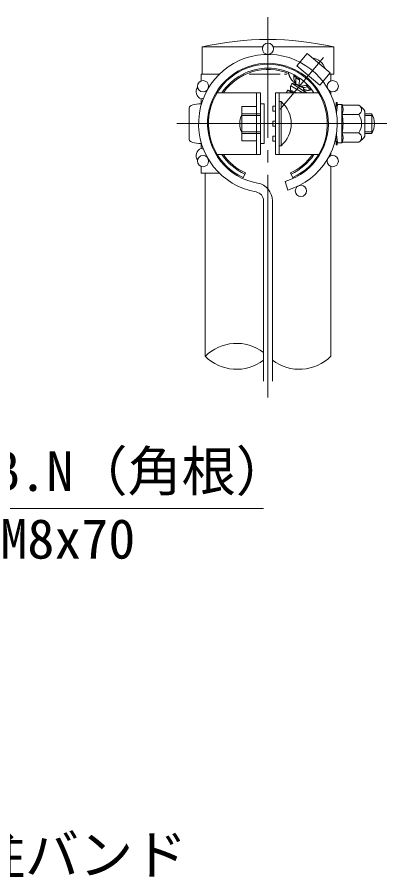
# Model space of a CAD drawing. Units: millimetres, scale not verified. Extents: x -6299 to 6301, y -4455 to 4455.
# Drawn here: x 1357 to 1805, y -1982 to -938 of the extents above; entities that cross this region are included whole.
import ezdxf
from ezdxf.enums import TextEntityAlignment as Align

# ---------------------------------------------------------------- set-up
doc = ezdxf.new("R2010")
doc.units = ezdxf.units.MM
doc.header["$LTSCALE"] = 15
doc.linetypes.add('LONG_CHAIN', pattern=[21, 18, -1, 1, -1])
for name, color, linetype, lineweight in [('0-0_D-STR-TXT', 7, 'Continuous', 9), ('0-3_D-STR2', 7, 'Continuous', 9), ('0-4_D-STR-DIM', 7, 'Continuous', 9), ('0-5_0', 7, 'Continuous', 9), ('0-6_D-STR1', 1, 'Continuous', 9), ('0-7_D-BMK', 2, 'LONG_CHAIN', 9), ('0-8_D-STR3', 3, 'Continuous', 9)]:
    doc.layers.add(name, color=color, linetype=linetype, lineweight=lineweight)
doc.styles.add('ＭＳ ゴシック', font='')
doc.styles.get('ＭＳ ゴシック').set_extended_font_data('MS Gothic')

msp = doc.modelspace()

# ---------------------------------------------------------------- linework, layer by layer
at = {"layer": '0-0_D-STR-TXT'}
msp.add_lwpolyline([(1655.74, -1533.27), (1180.24, -1533.27), (924, -1089.45)], dxfattribs=at)
at = {"layer": '0-3_D-STR2'}
for p, q in [((1681.92, -1137.08), (1685.01, -1147.43)), ((1655.6, -1378.93), (1655.6, -1160.34)), ((1666.4, -1378.93), (1666.4, -1160.34))]:
    msp.add_line(p, q, dxfattribs=at)
for centre in [(1661, -976.18), (1582.41, -1021.56), (1739.6, -1021.56), (1582.41, -1112.31), (1739.6, -1112.31), (1700.95, -1148.42)]:
    msp.add_circle(centre, 6.75, dxfattribs=at)
for centre, radius, start, end in [((1661, -1066.93), 84, 286.60421, 260.16066), ((1661, -1066.93), 73.2, 286.60421, 260.16066), ((1644.8, -1160.34), 21.6, 0, 80.16066), ((1644.8, -1160.34), 10.8, 0, 80.16066)]:
    msp.add_arc(centre, radius, start, end, dxfattribs=at)
at = {"layer": '0-4_D-STR-DIM'}
for centre, start, end in [((1622.9, -1387.28), 52.7739, 134.81854), ((1622.9, -1310.59), 225.18146, 307.2261), ((1699.1, -1310.59), 232.7739, 314.81854)]:
    msp.add_arc(centre, 54.05, start, end, dxfattribs=at)
at = {"layer": '0-5_0'}
for p, q in [((1703.79, -1026.2), (1704.47, -1025.39)), ((1652, -1104.43), (1599.54, -1104.43))]:
    msp.add_line(p, q, dxfattribs=at)
at = {"layer": '0-6_D-STR1'}
for p, q in [((1654.64, -973.93), (1581.2, -973.93)), ((1581.2, -973.93), (1581.2, -1006.93)), ((1740.8, -973.93), (1667.37, -973.93)), ((1740.8, -1006.93), (1740.8, -973.93)), ((1602.22, -1006.93), (1581.2, -1006.93)), ((1621.2, -1006.93), (1619.07, -1006.93)), ((1675.87, -1006.93), (1638.16, -1006.93)), ((1683.84, -1006.93), (1680.98, -1006.93)), ((1740.8, -1006.93), (1734.85, -1006.93)), ((1737.2, -1015.25), (1737.2, -1006.93)), ((1737.2, -1031.58), (1737.2, -1027.87)), ((1737.2, -1106), (1737.2, -1102.28)), ((1584.8, -1126.93), (1584.8, -1348.93)), ((1737.2, -1348.93), (1737.2, -1118.62))]:
    msp.add_line(p, q, dxfattribs=at)
msp.add_arc((1661, -1323.21), 358.28, 77.13052, 102.86948, dxfattribs=at)
at = {"layer": '0-7_D-BMK'}
for p, q in [((1661, -1398.93), (1661, -937.93)), ((1728.23, -986.82), (1675.81, -1049.29)), ((1805, -1066.93), (1550.6, -1066.93))]:
    msp.add_line(p, q, dxfattribs=at)
at = {"layer": '0-8_D-STR3'}
for p, q in [((1708.73, -982.05), (1696.2, -996.99)), ((1715.83, -987.33), (1715.65, -987.86)), ((1696.2, -996.99), (1723.77, -1020.13)), ((1729.88, -999.11), (1729.39, -999.39)), ((1602.22, -1006.93), (1580, -1006.93)), ((1580, -1015.25), (1580, -1006.93)), ((1621.2, -1006.93), (1619.07, -1006.93)), ((1694.62, -1011.58), (1694.61, -1018.74)), ((1699.05, -1014.26), (1694.72, -1011.66)), ((1699.18, -1011.63), (1698.72, -1021.05)), ((1688.21, -1021.37), (1688.2, -1026.22)), ((1688.21, -1021.37), (1690.52, -1017.91)), ((1703.21, -1029.43), (1688.56, -1021.2)), ((1705.37, -1027.92), (1690.5, -1018.29)), ((1699.48, -1021.68), (1690.52, -1017.91)), ((1693.69, -1017.72), (1694.37, -1016.91)), ((1694.51, -1018.7), (1693.96, -1019.36)), ((1698.75, -1020.47), (1694.61, -1018.74)), ((1708.84, -1019.73), (1699.64, -1021.82)), ((1704.36, -1023.73), (1699.75, -1021.79)), ((1704.94, -1023.04), (1701.17, -1021.47)), ((1704.94, -1023.04), (1704.04, -1024.12)), ((1709.21, -1022.29), (1704.97, -1023.01)), ((1652, -1029.43), (1599.54, -1029.43)), ((1647.2, -1029.43), (1647.2, -1104.43)), ((1652, -1029.43), (1652, -1104.43)), ((1722.47, -1029.43), (1670, -1029.43)), ((1670, -1029.43), (1670, -1104.43)), ((1674.8, -1029.43), (1674.8, -1104.43)), ((1685.18, -1026.25), (1683.05, -1029.43)), ((1690.41, -1029.43), (1685.1, -1026.47)), ((1693.27, -1029.43), (1687.53, -1027.02)), ((1695.86, -1029.43), (1688.19, -1026.24)), ((1704, -1029.43), (1705.48, -1028.03)), ((1704.04, -1024.12), (1705.48, -1028.03)), ((1580, -1044.68), (1580, -1036.93)), ((1580, -1042.93), (1580, -1044.68)), ((1652, -1042.93), (1656.5, -1042.93)), ((1656.5, -1042.93), (1656.5, -1090.93)), ((1674.8, -1093.63), (1674.8, -1040.23)), ((1676.89, -1040.23), (1674.8, -1040.23)), ((1676.89, -1040.23), (1676.89, -1093.63)), ((1743.5, -1041.43), (1743.5, -1045.36)), ((1743.5, -1041.43), (1745, -1041.43)), ((1744.1, -1053.43), (1745.27, -1043.95)), ((1745, -1041.43), (1745, -1045.36)), ((1750.57, -1043.68), (1745.57, -1043.68)), ((1750.7, -1066.93), (1750.7, -1043.76)), ((1751, -1044.42), (1750.86, -1043.91)), ((1565.6, -1047.43), (1565.6, -1086.43)), ((1629.2, -1045.93), (1629.2, -1087.93)), ((1629.2, -1045.93), (1647.2, -1045.93)), ((1670, -1045.75), (1667, -1045.75)), ((1667, -1045.75), (1667, -1051.75)), ((1670, -1051.75), (1667, -1051.75)), ((1743.4, -1046.13), (1742.87, -1048.13)), ((1744.9, -1046.13), (1743.6, -1051.02)), ((1744.1, -1053.43), (1744.1, -1054.67)), ((1771.09, -1044.42), (1751, -1044.42)), ((1778.6, -1051.93), (1778.6, -1081.93)), ((1629.2, -1054.93), (1652, -1054.93)), ((1629.2, -1057.03), (1652, -1057.03)), ((1670, -1063.93), (1667, -1063.93)), ((1667, -1063.93), (1667, -1069.93)), ((1771.09, -1055.67), (1750.7, -1055.67)), ((1778.6, -1054.93), (1787, -1054.93)), ((1778.6, -1056.96), (1787.97, -1056.96)), ((1787, -1054.93), (1787, -1078.93)), ((1670, -1069.93), (1667, -1069.93)), ((1750.7, -1066.93), (1750.7, -1090.11)), ((1629.2, -1076.83), (1652, -1076.83)), ((1629.2, -1078.93), (1652, -1078.93)), ((1667, -1088.12), (1667, -1082.12)), ((1670, -1082.12), (1667, -1082.12)), ((1743.4, -1087.73), (1742.87, -1085.74)), ((1744.9, -1087.73), (1743.6, -1082.85)), ((1744.1, -1079.2), (1744.1, -1080.43)), ((1744.1, -1080.43), (1745.27, -1089.92)), ((1771.09, -1078.19), (1750.7, -1078.19)), ((1778.6, -1076.9), (1787.97, -1076.9)), ((1778.6, -1078.93), (1787, -1078.93)), ((1580, -1096.93), (1580, -1089.18)), ((1580, -1089.18), (1580, -1090.93)), ((1629.2, -1087.93), (1647.2, -1087.93)), ((1652, -1090.93), (1656.5, -1090.93)), ((1670, -1088.12), (1667, -1088.12)), ((1676.89, -1093.63), (1674.8, -1093.63)), ((1745, -1088.51), (1745, -1092.43)), ((1750.5, -1090.18), (1745.57, -1090.18)), ((1771.09, -1089.45), (1751, -1089.45)), ((1722.47, -1104.43), (1670, -1104.43)), ((1580, -1126.93), (1580, -1118.61)), ((1602.22, -1126.93), (1580, -1126.93)), ((1633.63, -1126.66), (1631, -1132.39)), ((1691, -1132.39), (1688.38, -1126.66))]:
    msp.add_line(p, q, dxfattribs=at)
for points in [[(1708.73, -982.05), (1736.31, -1005.19), (1723.77, -1020.13)], [(1685.91, -1004.52), (1685.93, -1004.85), (1685.96, -1005.18), (1686.01, -1005.51), (1686.06, -1005.84), (1686.12, -1006.17), (1686.19, -1006.5), (1686.27, -1006.83), (1686.36, -1007.15), (1686.46, -1007.48), (1686.56, -1007.8), (1686.67, -1008.12), (1686.79, -1008.43), (1686.91, -1008.75), (1687.04, -1009.06), (1687.17, -1009.36), (1687.3, -1009.67), (1687.44, -1009.97), (1687.58, -1010.26), (1687.73, -1010.55), (1687.87, -1010.84), (1688.02, -1011.12), (1688.17, -1011.39), (1688.32, -1011.66), (1688.47, -1011.93), (1688.62, -1012.19), (1688.77, -1012.45), (1688.92, -1012.7), (1689.08, -1012.94), (1689.24, -1013.19), (1689.4, -1013.42), (1689.57, -1013.66), (1689.73, -1013.89), (1689.9, -1014.12), (1690.08, -1014.34), (1690.26, -1014.57), (1690.44, -1014.79), (1690.63, -1015), (1690.83, -1015.22), (1691.03, -1015.43)], [(1692.39, -1007.52), (1692.38, -1007.73), (1692.36, -1007.95), (1692.35, -1008.16), (1692.33, -1008.37), (1692.32, -1008.59), (1692.31, -1008.8), (1692.29, -1009.01), (1692.28, -1009.23), (1692.27, -1009.44), (1692.26, -1009.65), (1692.26, -1009.86), (1692.25, -1010.06), (1692.25, -1010.27), (1692.24, -1010.48), (1692.24, -1010.68), (1692.25, -1010.88), (1692.25, -1011.08), (1692.26, -1011.28), (1692.27, -1011.48), (1692.28, -1011.67), (1692.3, -1011.86), (1692.32, -1012.05), (1692.34, -1012.24), (1692.37, -1012.43), (1692.39, -1012.61), (1692.43, -1012.79), (1692.46, -1012.97), (1692.51, -1013.14), (1692.55, -1013.32), (1692.6, -1013.49), (1692.65, -1013.66), (1692.71, -1013.83), (1692.77, -1014), (1692.83, -1014.16), (1692.9, -1014.33), (1692.97, -1014.49), (1693.04, -1014.66), (1693.12, -1014.83), (1693.2, -1014.99)], [(1691.03, -1015.43), (1691.23, -1015.65), (1691.45, -1015.86), (1691.66, -1016.07), (1691.89, -1016.27), (1692.12, -1016.48), (1692.36, -1016.69), (1692.61, -1016.89), (1692.87, -1017.1), (1693.13, -1017.31), (1693.41, -1017.51), (1693.69, -1017.72)], [(1693.2, -1014.99), (1693.29, -1015.16), (1693.38, -1015.33), (1693.47, -1015.5), (1693.57, -1015.67), (1693.67, -1015.84), (1693.78, -1016.01), (1693.89, -1016.19), (1694, -1016.36), (1694.12, -1016.54), (1694.24, -1016.73), (1694.37, -1016.91), (1694.37, -1016.91)], [(1688.19, -1026.24), (1687.53, -1027.02), (1685.18, -1026.25)], [(1703.91, -1026.31), (1703.79, -1026.2), (1703.79, -1026.2)], [(1708.26, -1029.43), (1708.14, -1029.38), (1708.03, -1029.32), (1707.91, -1029.26), (1707.8, -1029.2), (1707.69, -1029.14), (1707.57, -1029.07), (1707.46, -1029.01), (1707.35, -1028.95), (1707.24, -1028.88), (1707.13, -1028.81), (1707.02, -1028.75), (1706.9, -1028.68), (1706.79, -1028.61), (1706.68, -1028.54), (1706.57, -1028.47), (1706.46, -1028.39), (1706.35, -1028.32), (1706.24, -1028.24), (1706.13, -1028.17), (1706.02, -1028.09), (1705.91, -1028.01), (1705.8, -1027.93), (1705.69, -1027.84), (1705.58, -1027.76), (1705.47, -1027.67), (1705.36, -1027.59), (1705.25, -1027.5), (1705.14, -1027.41), (1705.03, -1027.32), (1704.92, -1027.22), (1704.81, -1027.13), (1704.7, -1027.03), (1704.59, -1026.93), (1704.47, -1026.83), (1704.36, -1026.73), (1704.25, -1026.63), (1704.14, -1026.52), (1704.02, -1026.42), (1703.91, -1026.31)], [(1706.56, -1026.2), (1706.38, -1026.15), (1706.2, -1026.09), (1706.02, -1026.03), (1705.84, -1025.96), (1705.65, -1025.89), (1705.46, -1025.81), (1705.27, -1025.74), (1705.07, -1025.65), (1704.88, -1025.57), (1704.68, -1025.48), (1704.47, -1025.39), (1704.47, -1025.39)], [(1714.07, -1025.7), (1713.86, -1025.75), (1713.65, -1025.81), (1713.44, -1025.86), (1713.23, -1025.91), (1713.03, -1025.96), (1712.82, -1026.01), (1712.61, -1026.06), (1712.4, -1026.11), (1712.2, -1026.16), (1711.99, -1026.2), (1711.79, -1026.24), (1711.58, -1026.29), (1711.38, -1026.33), (1711.18, -1026.36), (1710.98, -1026.4), (1710.78, -1026.43), (1710.58, -1026.46), (1710.38, -1026.49), (1710.19, -1026.51), (1709.99, -1026.53), (1709.8, -1026.55), (1709.61, -1026.57), (1709.42, -1026.58), (1709.24, -1026.58), (1709.05, -1026.59), (1708.87, -1026.59), (1708.69, -1026.58), (1708.51, -1026.57), (1708.33, -1026.56), (1708.15, -1026.54), (1707.97, -1026.52), (1707.8, -1026.49), (1707.62, -1026.46), (1707.45, -1026.43), (1707.27, -1026.39), (1707.1, -1026.35), (1706.92, -1026.31), (1706.74, -1026.26), (1706.56, -1026.2)], [(1743.5, -1088.51), (1743.5, -1092.43), (1745, -1092.43)]]:
    msp.add_lwpolyline(points, dxfattribs=at)
for centre, radius, start, end in [((1711.13, -1007.19), 20.41, 20.1954, 79.8046), ((1661, -1066.93), 72, 294.62432, 245.37568), ((1661, -1066.93), 67.2, 33.92006, 146.07994), ((1661, -1066.93), 65.7, 67.54306, 145.19563), ((1661, -1066.93), 65.7, 54.56375, 61.56693), ((1583.75, -1027.93), 9.75, 145.52206, 247.38014), ((1661, -1066.93), 59.4, 49.42124, 50.57876), ((1661, -1066.93), 65.7, 38.43307, 45.43625), ((1578.46, -1027.93), 9.13, 9.9641, 11.59585), ((1743.55, -1027.93), 9.13, 168.40415, 170.0359), ((1578.46, -1027.93), 9.13, 279.7159, 299.45512), ((1654.1, -1066.93), 35.1, 310.47549, 49.52451), ((1745.57, -1043.98), 0.3, 90, 173), ((1750.57, -1043.98), 0.3, 15, 90), ((1736.06, -1050.05), 15.97, 339.37322, 22.7756), ((1740.5, -1045.36), 3, 345.11181, 0), ((1746.5, -1051.79), 3, 165.11181, 171.06848), ((1742.39, -1054.74), 1.71, 2.43295, 14.61313), ((1742, -1045.36), 3, 345.11181, 0), ((1768.04, -1050.05), 6.4, 298.45309, 61.54691), ((1758.28, -1064.7), 24, 32.13463, 57.68315), ((1652.3, -1066.93), 25.5, 154.94238, 205.05762), ((1688.43, -1066.93), 63.57, 0, 10.20031), ((1753.81, -1066.93), 20.62, 0, 33.09348), ((1764.5, -1066.93), 25.5, 331.92751, 28.07249), ((1688.43, -1066.93), 63.57, 349.79969, 0), ((1753.81, -1066.93), 20.62, 326.90652, 0), ((1746.5, -1082.08), 3, 188.93152, 194.88819), ((1742.39, -1079.13), 1.71, 345.38687, 357.56705), ((1736.06, -1083.82), 15.97, 337.2244, 20.62678), ((1768.04, -1083.82), 6.4, 298.45309, 61.54691), ((1758.28, -1069.17), 24, 302.31685, 327.86537), ((1740.5, -1088.51), 3, 360, 14.88819), ((1742, -1088.51), 3, 360, 14.88819), ((1745.57, -1089.88), 0.3, 187, 270), ((1750.5, -1089.88), 0.3, 270, 337.2244), ((1583.75, -1105.93), 9.75, 112.61986, 214.47794), ((1578.46, -1105.93), 9.13, 60.54488, 80.2841), ((1661, -1066.93), 67.2, 213.92006, 245.37568), ((1661, -1066.93), 65.7, 214.80437, 245.37568), ((1661, -1066.93), 65.7, 294.62432, 325.19563), ((1661, -1066.93), 67.2, 294.62432, 326.07994), ((1578.46, -1105.93), 9.13, 348.40415, 350.0359), ((1743.55, -1105.93), 9.13, 189.9641, 191.59585), ((1743.55, -1105.93), 9.13, 189.9641, 191.59585)]:
    msp.add_arc(centre, radius, start, end, dxfattribs=at)
for centre, start_param, end_param in [((1580, -1047.43), 1.5707963, 3.1415927), ((1580, -1086.43), 3.1415927, 4.712389)]:
    msp.add_ellipse(centre, major_axis=(14.4, 0), ratio=0.3125, start_param=start_param, end_param=end_param, dxfattribs=at)

# ---------------------------------------------------------------- texts
at = {"layer": '0-0_D-STR-TXT', "style": 'ＭＳ ゴシック'}
for s, p in [('継手B.N（角根）', (1196.13, -1526.52)), ('M8x70', (1336.77, -1608.52)), ('端柱バンド', (1235.45, -1991.25))]:
    msp.add_text(s, height=48.06, dxfattribs=at).set_placement(p, align=Align.BOTTOM_LEFT)

doc.saveas('drawing.dxf')
